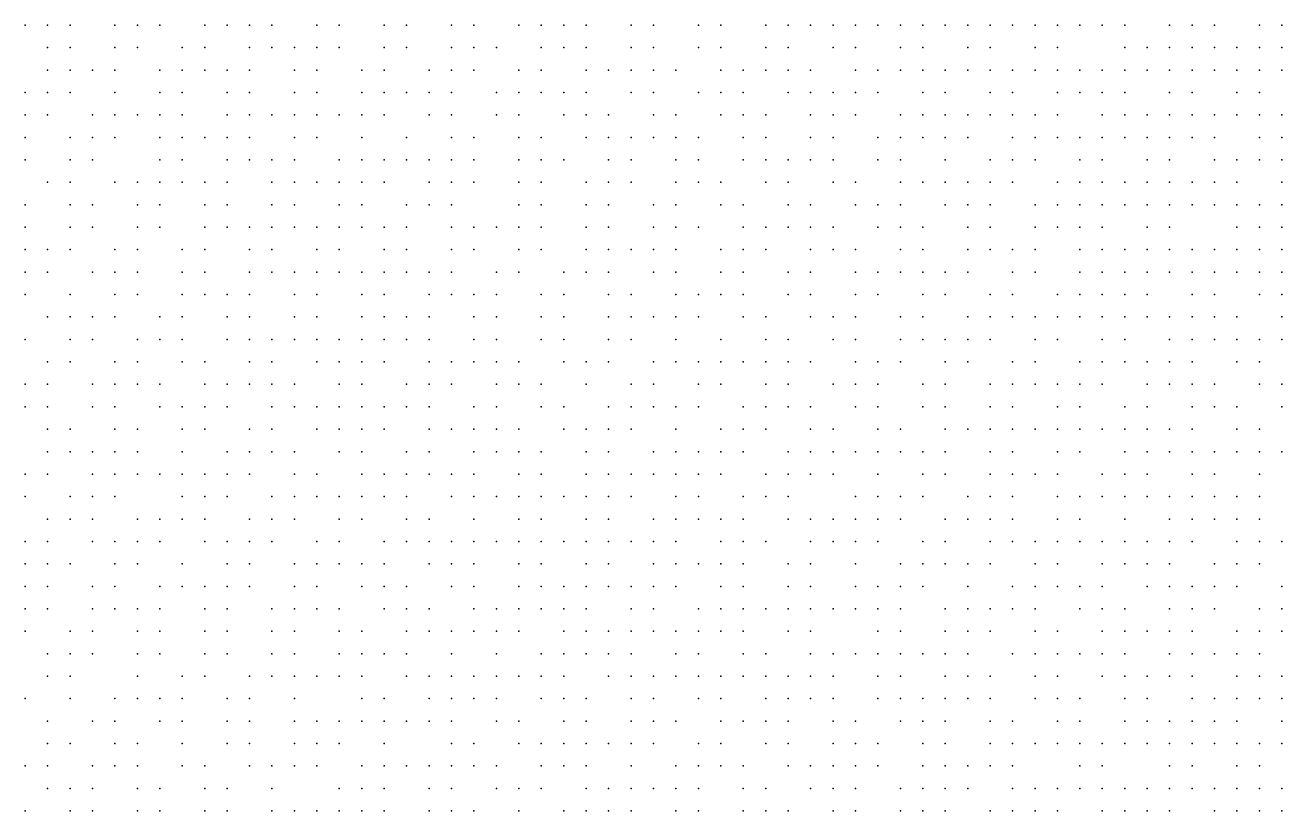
# Model space of a CAD drawing. Extents: x 429 to 793, y 817 to 1241.
# Drawn here: x 487.04 to 527.92, y 975.75 to 1001.3 of the extents above; entities that cross this region are included whole.
import ezdxf

# ---------------------------------------------------------------- set-up
doc = ezdxf.new("R2010")
doc.units = 0

msp = doc.modelspace()

# ---------------------------------------------------------------- linework, layer by layer
for p in [(487.04, 1001.3, 175.795), (487.77, 1001.3, 176.793), (488.5, 1001.3, 177.54), (489.96, 1001.3, 179.449), (490.69, 1001.3, 180.579), (491.42, 1001.3, 181.577), (492.88, 1001.3, 183.303), (493.61, 1001.3, 184.146), (494.34, 1001.3, 184.75), (495.07, 1001.3, 185.467), (496.53, 1001.3, 187.133), (497.26, 1001.3, 188.295), (498.72, 1001.3, 189.46), (499.45, 1001.3, 190.37), (500.91, 1001.3, 192.178), (501.64, 1001.3, 192.74), (503.1, 1001.3, 194.242), (503.83, 1001.3, 194.735), (504.56, 1001.3, 195.228), (505.29, 1001.3, 195.923), (506.75, 1001.3, 197.32), (507.48, 1001.3, 197.84), (508.94, 1001.3, 199.425), (509.67, 1001.3, 199.89), (511.13, 1001.3, 200.878), (511.86, 1001.3, 201.364), (512.59, 1001.3, 201.677), (513.32, 1001.3, 202.715), (514.05, 1001.3, 203.147), (514.78, 1001.3, 203.58), (515.51, 1001.3, 203.995), (516.24, 1001.3, 204.41), (516.97, 1001.3, 204.825), (517.7, 1001.3, 205.377), (518.43, 1001.3, 205.779), (519.16, 1001.3, 206.55), (519.89, 1001.3, 206.973), (520.62, 1001.3, 207.32), (521.35, 1001.3, 207.79), (522.08, 1001.3, 208.118), (522.81, 1001.3, 208.617), (524.27, 1001.3, 209.29), (525, 1001.3, 209.677), (525.73, 1001.3, 210.063), (527.19, 1001.3, 210.812), (527.92, 1001.3, 211.133), (487.77, 1000.57, 176.533), (488.5, 1000.57, 177.28), (489.96, 1000.57, 179.193), (490.69, 1000.57, 180.323), (492.15, 1000.57, 182.06), (492.88, 1000.57, 182.872), (494.34, 1000.57, 184.503), (495.07, 1000.57, 185.702), (495.8, 1000.57, 186.183), (496.53, 1000.57, 186.9), (497.26, 1000.57, 187.6), (498.72, 1000.57, 189.23), (499.45, 1000.57, 189.913), (500.91, 1000.57, 191.952), (501.64, 1000.57, 192.4), (502.37, 1000.57, 193.021), (503.83, 1000.57, 194.632), (504.56, 1000.57, 195.176), (505.29, 1000.57, 195.72), (506.75, 1000.57, 197.167), (507.48, 1000.57, 197.65), (508.94, 1000.57, 199.235), (509.67, 1000.57, 199.7), (511.13, 1000.57, 200.705), (511.86, 1000.57, 201.191), (513.32, 1000.57, 202.455), (514.05, 1000.57, 203.018), (515.51, 1000.57, 203.88), (516.24, 1000.57, 204.333), (517.7, 1000.57, 205.24), (518.43, 1000.57, 206.045), (519.89, 1000.57, 206.85), (520.62, 1000.57, 207.235), (522.81, 1000.57, 208.503), (523.54, 1000.57, 208.868), (524.27, 1000.57, 209.233), (525, 1000.57, 209.57), (525.73, 1000.57, 209.957), (526.46, 1000.57, 210.384), (527.19, 1000.57, 210.705), (527.92, 1000.57, 211.11), (487.77, 999.84, 176.013), (488.5, 999.84, 177.02), (489.23, 999.84, 178.295), (489.96, 999.84, 178.803), (491.42, 999.84, 180.56), (492.15, 999.84, 181.8), (492.88, 999.84, 182.613), (493.61, 999.84, 183.652), (494.34, 999.84, 184.257), (495.8, 999.84, 186.117), (496.53, 999.84, 186.657), (497.99, 999.84, 188.416), (498.72, 999.84, 189.453), (500.18, 999.84, 190.367), (500.91, 999.84, 191.725), (501.64, 999.84, 192.292), (503.1, 999.84, 193.817), (503.83, 999.84, 194.425), (505.29, 999.84, 195.513), (506.02, 999.84, 196.375), (506.75, 999.84, 197.012), (507.48, 999.84, 197.45), (508.21, 999.84, 197.972), (509.67, 999.84, 199.51), (510.4, 999.84, 199.965), (511.13, 999.84, 200.42), (511.86, 999.84, 201.018), (512.59, 999.84, 201.893), (514.05, 999.84, 202.809), (514.78, 999.84, 203.247), (515.51, 999.84, 203.672), (516.24, 999.84, 204.18), (516.97, 999.84, 204.633), (517.7, 999.84, 205.087), (518.43, 999.84, 205.815), (519.16, 999.84, 206.333), (519.89, 999.84, 206.707), (520.62, 999.84, 207.138), (521.35, 999.84, 207.555), (522.08, 999.84, 208.005), (522.81, 999.84, 208.39), (523.54, 999.84, 208.755), (524.27, 999.84, 209.12), (525, 999.84, 209.485), (525.73, 999.84, 209.85), (526.46, 999.84, 210.278), (527.19, 999.84, 210.57), (527.92, 999.84, 211.02), (487.04, 999.11, 174.749), (487.77, 999.11, 175.75), (488.5, 999.11, 176.76), (489.96, 999.11, 178.482), (491.42, 999.11, 180.31), (492.15, 999.11, 181.55), (493.61, 999.11, 183.457), (494.34, 999.11, 184.01), (495.8, 999.11, 185.873), (496.53, 999.11, 186.413), (497.99, 999.11, 188.179), (498.72, 999.11, 189.217), (499.45, 999.11, 189.67), (500.18, 999.11, 190.36), (500.91, 999.11, 191.393), (502.37, 999.11, 192.588), (503.1, 999.11, 193.6), (503.83, 999.11, 194.1), (504.56, 999.11, 194.763), (505.29, 999.11, 195.307), (506.75, 999.11, 196.762), (507.48, 999.11, 197.25), (508.94, 999.11, 198.807), (509.67, 999.11, 199.32), (510.4, 999.11, 199.727), (511.86, 999.11, 201.147), (512.59, 999.11, 201.768), (513.32, 999.11, 202.205), (514.05, 999.11, 202.643), (514.78, 999.11, 203.08), (516.24, 999.11, 203.93), (516.97, 999.11, 204.48), (518.43, 999.11, 205.743), (519.16, 999.11, 206.153), (520.62, 999.11, 206.958), (521.35, 999.11, 207.425), (522.08, 999.11, 207.842), (522.81, 999.11, 208.26), (524.27, 999.11, 208.925), (525, 999.11, 209.388), (526.46, 999.11, 210.405), (527.19, 999.11, 210.631), (487.04, 998.38, 173.997), (487.77, 998.38, 175.248), (489.23, 998.38, 177.075), (489.96, 998.38, 178.225), (490.69, 998.38, 178.8), (491.42, 998.38, 179.807), (492.15, 998.38, 181.3), (493.61, 998.38, 183.27), (494.34, 998.38, 183.757), (495.07, 998.38, 184.362), (495.8, 998.38, 185.567), (496.53, 998.38, 186.17), (497.26, 998.38, 187.105), (497.99, 998.38, 187.583), (498.72, 998.38, 188.98), (500.18, 998.38, 189.893), (500.91, 998.38, 191.097), (502.37, 998.38, 192.304), (503.1, 998.38, 193.317), (504.56, 998.38, 194.43), (505.29, 998.38, 195.43), (506.02, 998.38, 196.075), (507.48, 998.38, 197.05), (508.21, 998.38, 198.195), (509.67, 998.38, 199.13), (510.4, 998.38, 199.538), (511.13, 998.38, 200.135), (512.59, 998.38, 201.597), (513.32, 998.38, 201.955), (514.05, 998.38, 202.434), (515.51, 998.38, 203.297), (516.24, 998.38, 203.847), (516.97, 998.38, 204.23), (517.7, 998.38, 205.19), (518.43, 998.38, 205.6), (519.16, 998.38, 206.01), (519.89, 998.38, 206.42), (520.62, 998.38, 206.815), (522.08, 998.38, 207.712), (522.81, 998.38, 208.13), (523.54, 998.38, 208.462), (524.27, 998.38, 208.87), (525, 998.38, 209.25), (525.73, 998.38, 209.63), (526.46, 998.38, 210.302), (527.19, 998.38, 210.528), (527.92, 998.38, 210.857), (487.04, 997.65, 173.743), (488.5, 997.65, 176.25), (489.23, 997.65, 177.01), (489.96, 997.65, 177.904), (491.42, 997.65, 179.797), (492.15, 997.65, 181.05), (492.88, 997.65, 181.79), (493.61, 997.65, 182.953), (494.34, 997.65, 183.503), (495.8, 997.65, 185.318), (496.53, 997.65, 185.92), (497.99, 997.65, 187.572), (499.45, 997.65, 189.197), (500.91, 997.65, 190.86), (501.64, 997.65, 191.38), (503.1, 997.65, 193.09), (503.83, 997.65, 193.76), (505.29, 997.65, 195.376), (506.02, 997.65, 195.76), (506.75, 997.65, 196.3), (507.48, 997.65, 196.84), (508.21, 997.65, 197.995), (508.94, 997.65, 198.467), (510.4, 997.65, 199.4), (511.13, 997.65, 199.86), (512.59, 997.65, 201.413), (513.32, 997.65, 201.863), (514.78, 997.65, 202.747), (515.51, 997.65, 203.13), (516.24, 997.65, 203.68), (516.97, 997.65, 204.62), (517.7, 997.65, 205.077), (519.16, 997.65, 205.823), (519.89, 997.65, 206.27), (520.62, 997.65, 206.778), (521.35, 997.65, 207.21), (522.08, 997.65, 207.605), (522.81, 997.65, 208), (523.54, 997.65, 208.38), (524.27, 997.65, 208.76), (525, 997.65, 209.14), (525.73, 997.65, 209.52), (527.19, 997.65, 210.36), (527.92, 997.65, 210.754), (487.04, 996.92, 173.49), (488.5, 996.92, 175.75), (489.23, 996.92, 176.76), (491.42, 996.92, 179.54), (492.15, 996.92, 180.295), (493.61, 996.92, 182.017), (494.34, 996.92, 183.25), (495.07, 996.92, 183.792), (495.8, 996.92, 185.068), (497.26, 996.92, 186.377), (497.99, 996.92, 187.087), (498.72, 996.92, 187.797), (499.45, 996.92, 188.96), (500.18, 996.92, 189.532), (500.91, 996.92, 190.564), (501.64, 996.92, 191.262), (503.1, 996.92, 192.928), (503.83, 996.92, 193.435), (504.56, 996.92, 193.942), (506.02, 996.92, 195.652), (506.75, 996.92, 196.09), (508.21, 996.92, 197.68), (508.94, 996.92, 198.258), (510.4, 996.92, 199.253), (511.13, 996.92, 199.762), (511.86, 996.92, 200.583), (512.59, 996.92, 201.23), (513.32, 996.92, 201.68), (514.78, 996.92, 202.58), (515.51, 996.92, 203.01), (516.97, 996.92, 204.46), (518.43, 996.92, 205.295), (519.16, 996.92, 205.673), (519.89, 996.92, 206.12), (521.35, 996.92, 206.985), (522.08, 996.92, 207.458), (523.54, 996.92, 208.285), (524.27, 996.92, 208.697), (525.73, 996.92, 209.393), (526.46, 996.92, 209.885), (527.19, 996.92, 210.25), (527.92, 996.92, 210.615), (487.77, 996.19, 174.245), (488.5, 996.19, 174.872), (489.96, 996.19, 177.27), (490.69, 996.19, 178.03), (491.42, 996.19, 178.785), (492.15, 996.19, 179.773), (492.88, 996.19, 181.247), (493.61, 996.19, 181.983), (495.07, 996.19, 183.459), (495.8, 996.19, 184.678), (496.53, 996.19, 185.153), (497.26, 996.19, 186.357), (497.99, 996.19, 186.953), (498.72, 996.19, 187.55), (500.18, 996.19, 189.295), (500.91, 996.19, 190.327), (501.64, 996.19, 191.025), (503.1, 996.19, 192.76), (503.83, 996.19, 193.323), (505.29, 996.19, 194.942), (506.02, 996.19, 195.435), (506.75, 996.19, 195.928), (508.21, 996.19, 197.37), (508.94, 996.19, 198.052), (509.67, 996.19, 198.527), (511.13, 996.19, 199.565), (511.86, 996.19, 200.387), (513.32, 996.19, 201.385), (514.05, 996.19, 201.982), (515.51, 996.19, 202.878), (516.24, 996.19, 203.352), (516.97, 996.19, 204.3), (517.7, 996.19, 204.717), (518.43, 996.19, 205.135), (519.16, 996.19, 205.553), (520.62, 996.19, 206.478), (521.35, 996.19, 206.915), (522.08, 996.19, 207.318), (522.81, 996.19, 207.72), (523.54, 996.19, 208.11), (524.27, 996.19, 208.57), (525, 996.19, 208.982), (525.73, 996.19, 209.267), (526.46, 996.19, 209.727), (527.92, 996.19, 210.52), (487.04, 995.46, 172.71), (488.5, 995.46, 174.622), (489.23, 995.46, 176.01), (490.69, 995.46, 177.77), (491.42, 995.46, 179.003), (492.88, 995.46, 180.977), (493.61, 995.46, 181.713), (495.07, 995.46, 183.192), (495.8, 995.46, 184.344), (497.26, 995.46, 186.1), (497.99, 995.46, 186.697), (499.45, 995.46, 188.462), (500.18, 995.46, 188.937), (500.91, 995.46, 190.15), (503.1, 995.46, 192.464), (503.83, 995.46, 193.1), (505.29, 995.46, 194.663), (506.02, 995.46, 195.1), (507.48, 995.46, 196.2), (508.21, 995.46, 197.267), (509.67, 995.46, 198.32), (510.4, 995.46, 198.788), (511.86, 995.46, 200.19), (512.59, 995.46, 200.788), (514.05, 995.46, 201.741), (514.78, 995.46, 202.193), (515.51, 995.46, 202.636), (516.97, 995.46, 204.123), (517.7, 995.46, 204.497), (518.43, 995.46, 204.87), (519.89, 995.46, 205.8), (520.62, 995.46, 206.253), (521.35, 995.46, 206.775), (522.08, 995.46, 207.177), (522.81, 995.46, 207.58), (523.54, 995.46, 207.97), (524.27, 995.46, 208.36), (525, 995.46, 208.855), (525.73, 995.46, 209.14), (526.46, 995.46, 209.6), (527.19, 995.46, 210.002), (527.92, 995.46, 210.747), (487.04, 994.73, 172.463), (488.5, 994.73, 174.237), (489.23, 994.73, 175.758), (490.69, 994.73, 177.51), (491.42, 994.73, 178.74), (492.88, 994.73, 180.463), (493.61, 994.73, 181.213), (494.34, 994.73, 182.45), (495.07, 994.73, 182.992), (495.8, 994.73, 184.077), (496.53, 994.73, 184.62), (497.26, 994.73, 185.967), (497.99, 994.73, 186.44), (498.72, 994.73, 187.749), (499.45, 994.73, 188.205), (500.91, 994.73, 189.97), (501.64, 994.73, 190.55), (502.37, 994.73, 191.13), (503.1, 994.73, 192.228), (503.83, 994.73, 192.745), (505.29, 994.73, 194.44), (506.02, 994.73, 194.99), (507.48, 994.73, 195.98), (508.21, 994.73, 197.06), (508.94, 994.73, 197.587), (510.4, 994.73, 198.529), (511.13, 994.73, 199.568), (511.86, 994.73, 199.983), (512.59, 994.73, 200.643), (513.32, 994.73, 201.095), (514.78, 994.73, 202), (515.51, 994.73, 202.443), (516.24, 994.73, 203.473), (517.7, 994.73, 204.32), (518.43, 994.73, 204.785), (519.89, 994.73, 205.63), (520.62, 994.73, 206.04), (521.35, 994.73, 206.535), (522.08, 994.73, 206.978), (523.54, 994.73, 207.77), (524.27, 994.73, 208.28), (526.46, 994.73, 209.813), (527.19, 994.73, 210.258), (527.92, 994.73, 210.63), (487.04, 994, 172.217), (487.77, 994, 172.98), (488.5, 994, 174.242), (489.96, 994, 176.5), (490.69, 994, 177.25), (492.15, 994, 179.095), (492.88, 994, 180.2), (494.34, 994, 182.187), (495.07, 994, 182.91), (496.53, 994, 184.357), (497.26, 994, 185.7), (498.72, 994, 186.78), (499.45, 994, 187.492), (500.91, 994, 189.649), (501.64, 994, 190.31), (503.1, 994, 191.928), (503.83, 994, 192.385), (505.29, 994, 194.275), (506.02, 994, 194.77), (506.75, 994, 195.265), (507.48, 994, 195.76), (508.21, 994, 196.73), (509.67, 994, 197.907), (510.4, 994, 198.322), (511.13, 994, 199.309), (512.59, 994, 200.441), (513.32, 994, 200.795), (514.05, 994, 201.298), (515.51, 994, 202.785), (516.24, 994, 203.327), (517.7, 994, 204.193), (518.43, 994, 204.615), (519.16, 994, 205.038), (519.89, 994, 205.46), (521.35, 994, 206.45), (522.08, 994, 206.818), (522.81, 994, 207.26), (523.54, 994, 207.61), (524.27, 994, 208.12), (525, 994, 208.443), (525.73, 994, 209.368), (526.46, 994, 209.67), (527.19, 994, 210.078), (527.92, 994, 210.487), (487.04, 993.27, 171.97), (487.77, 993.27, 172.728), (489.23, 993.27, 174.493), (489.96, 993.27, 175.993), (490.69, 993.27, 176.997), (492.15, 993.27, 178.71), (492.88, 993.27, 180.003), (494.34, 993.27, 181.66), (495.07, 993.27, 182.647), (495.8, 993.27, 183.485), (496.53, 993.27, 184.093), (497.26, 993.27, 185.305), (497.99, 993.27, 186.042), (498.72, 993.27, 186.517), (499.45, 993.27, 187.692), (500.18, 993.27, 188.276), (500.91, 993.27, 189.393), (502.37, 993.27, 190.65), (503.1, 993.27, 191.688), (504.56, 993.27, 192.791), (505.29, 993.27, 193.313), (506.02, 993.27, 194.425), (507.48, 993.27, 195.53), (508.21, 993.27, 196.615), (509.67, 993.27, 197.7), (510.4, 993.27, 198.167), (511.86, 993.27, 199.57), (512.59, 993.27, 200.234), (514.05, 993.27, 201.097), (514.78, 993.27, 201.6), (515.51, 993.27, 202.585), (516.24, 993.27, 203.13), (516.97, 993.27, 203.58), (517.7, 993.27, 204.057), (519.16, 993.27, 204.812), (519.89, 993.27, 205.28), (521.35, 993.27, 206.28), (522.08, 993.27, 206.69), (522.81, 993.27, 207.1), (523.54, 993.27, 207.498), (524.27, 993.27, 208.293), (525, 993.27, 208.84), (525.73, 993.27, 209.217), (526.46, 993.27, 209.595), (527.19, 993.27, 209.935), (527.92, 993.27, 210.343), (487.04, 992.54, 171.727), (488.5, 992.54, 173.61), (489.96, 992.54, 175.74), (490.69, 992.54, 176.743), (492.15, 992.54, 178.21), (492.88, 992.54, 179.197), (493.61, 992.54, 180.175), (494.34, 992.54, 181.407), (495.8, 992.54, 183.107), (496.53, 992.54, 183.83), (497.99, 992.54, 185.713), (498.72, 992.54, 186.253), (500.18, 992.54, 188.019), (500.91, 992.54, 189.072), (501.64, 992.54, 189.797), (502.37, 992.54, 190.265), (503.83, 992.54, 192.035), (504.56, 992.54, 192.557), (506.02, 992.54, 194.308), (506.75, 992.54, 194.747), (508.21, 992.54, 196.385), (508.94, 992.54, 196.986), (509.67, 992.54, 197.473), (510.4, 992.54, 198.005), (511.86, 992.54, 199.353), (512.59, 992.54, 200.027), (514.05, 992.54, 200.942), (514.78, 992.54, 201.4), (516.24, 992.54, 202.94), (516.97, 992.54, 203.39), (518.43, 992.54, 204.345), (519.16, 992.54, 204.633), (520.62, 992.54, 205.645), (521.35, 992.54, 206.01), (522.08, 992.54, 206.555), (522.81, 992.54, 206.933), (523.54, 992.54, 207.815), (525, 992.54, 208.69), (525.73, 992.54, 209.068), (527.19, 992.54, 209.822), (527.92, 992.54, 210.2), (487.77, 991.81, 172.233), (488.5, 991.81, 173.36), (489.23, 991.81, 173.99), (489.96, 991.81, 175.24), (491.42, 991.81, 177.223), (492.15, 991.81, 178.078), (493.61, 991.81, 179.68), (494.34, 991.81, 181.153), (495.8, 991.81, 183.098), (496.53, 991.81, 183.577), (497.99, 991.81, 185.45), (498.72, 991.81, 185.99), (499.45, 991.81, 187.04), (500.18, 991.81, 187.763), (501.64, 991.81, 189.54), (502.37, 991.81, 189.953), (503.83, 991.81, 191.68), (504.56, 991.81, 192.262), (506.02, 991.81, 194.075), (506.75, 991.81, 194.573), (507.48, 991.81, 195.07), (508.21, 991.81, 196.045), (508.94, 991.81, 196.759), (510.4, 991.81, 197.722), (511.13, 991.81, 198.832), (512.59, 991.81, 199.757), (513.32, 991.81, 200.16), (514.05, 991.81, 200.78), (515.51, 991.81, 202.198), (516.24, 991.81, 202.75), (517.7, 991.81, 203.63), (518.43, 991.81, 204.06), (519.16, 991.81, 204.49), (519.89, 991.81, 204.92), (520.62, 991.81, 205.465), (521.35, 991.81, 205.927), (522.08, 991.81, 206.347), (522.81, 991.81, 207.169), (523.54, 991.81, 207.655), (524.27, 991.81, 208.092), (525, 991.81, 208.53), (525.73, 991.81, 208.868), (526.46, 991.81, 209.205), (527.92, 991.81, 210.047), (487.04, 991.08, 170.606), (488.5, 991.08, 173.11), (489.23, 991.08, 173.74), (490.69, 991.08, 176.24), (491.42, 991.08, 176.973), (492.15, 991.08, 177.827), (493.61, 991.08, 179.67), (494.34, 991.08, 180.163), (495.07, 991.08, 181.632), (495.8, 991.08, 182.6), (496.53, 991.08, 183.323), (497.26, 991.08, 183.863), (497.99, 991.08, 185.133), (498.72, 991.08, 185.737), (499.45, 991.08, 186.913), (500.18, 991.08, 187.375), (501.64, 991.08, 189.165), (502.37, 991.08, 189.703), (503.83, 991.08, 191.555), (504.56, 991.08, 192.025), (506.02, 991.08, 193.72), (506.75, 991.08, 194.395), (508.21, 991.08, 195.933), (509.67, 991.08, 197.02), (511.13, 991.08, 198.445), (511.86, 991.08, 198.92), (513.32, 991.08, 200.055), (514.05, 991.08, 200.517), (515.51, 991.08, 201.995), (516.24, 991.08, 202.496), (516.97, 991.08, 202.997), (517.7, 991.08, 203.376), (518.43, 991.08, 203.958), (519.89, 991.08, 204.73), (520.62, 991.08, 205.34), (522.08, 991.08, 206.18), (522.81, 991.08, 207.003), (524.27, 991.08, 207.932), (525, 991.08, 208.37), (525.73, 991.08, 208.708), (526.46, 991.08, 209.128), (527.19, 991.08, 209.511), (527.92, 991.08, 209.893), (487.77, 990.35, 171.494), (488.5, 990.35, 172.743), (489.96, 990.35, 174.487), (490.69, 990.35, 175.113), (492.15, 990.35, 177.577), (492.88, 990.35, 178.19), (494.34, 990.35, 180.16), (495.07, 990.35, 181.367), (496.53, 990.35, 183.07), (497.26, 990.35, 183.61), (497.99, 990.35, 184.88), (498.72, 990.35, 185.483), (500.18, 990.35, 187.067), (500.91, 990.35, 188.443), (501.64, 990.35, 188.795), (502.37, 990.35, 189.394), (503.1, 990.35, 189.993), (504.56, 990.35, 191.837), (505.29, 990.35, 192.37), (506.02, 990.35, 193.603), (507.48, 990.35, 194.603), (508.21, 990.35, 195.71), (508.94, 990.35, 196.253), (509.67, 990.35, 196.797), (510.4, 990.35, 197.216), (511.13, 990.35, 198.277), (511.86, 990.35, 198.7), (512.59, 990.35, 199.383), (514.05, 990.35, 200.307), (514.78, 990.35, 201.225), (515.51, 990.35, 201.68), (516.97, 990.35, 202.793), (517.7, 990.35, 203.173), (519.16, 990.35, 204.1), (519.89, 990.35, 204.54), (521.35, 990.35, 205.485), (522.08, 990.35, 206.417), (522.81, 990.35, 206.773), (523.54, 990.35, 207.313), (524.27, 990.35, 207.807), (525, 990.35, 208.21), (526.46, 990.35, 208.975), (527.19, 990.35, 209.358), (487.04, 989.62, 169.733), (487.77, 989.62, 171.247), (489.23, 989.62, 172.983), (489.96, 989.62, 174.23), (490.69, 989.62, 174.857), (491.42, 989.62, 176.473), (492.88, 989.62, 177.94), (493.61, 989.62, 178.68), (494.34, 989.62, 179.657), (495.07, 989.62, 180.387), (495.8, 989.62, 181.833), (497.26, 989.62, 183.289), (497.99, 989.62, 184.497), (499.45, 989.62, 186.29), (500.18, 989.62, 186.82), (500.91, 989.62, 187.597), (502.37, 989.62, 189.147), (503.1, 989.62, 189.747), (503.83, 989.62, 190.935), (505.29, 989.62, 192.113), (506.75, 989.62, 193.87), (507.48, 989.62, 194.37), (508.94, 989.62, 196.03), (509.67, 989.62, 196.573), (511.13, 989.62, 198.003), (511.86, 989.62, 198.48), (513.32, 989.62, 199.535), (514.05, 989.62, 200.049), (514.78, 989.62, 201.173), (516.24, 989.62, 202.135), (516.97, 989.62, 202.59), (518.43, 989.62, 203.47), (519.16, 989.62, 203.91), (519.89, 989.62, 204.35), (520.62, 989.62, 204.965), (521.35, 989.62, 205.768), (522.08, 989.62, 206.233), (523.54, 989.62, 207.13), (524.27, 989.62, 207.626), (525, 989.62, 208.033), (525.73, 989.62, 208.465), (527.19, 989.62, 209.145), (527.92, 989.62, 209.57), (487.04, 988.89, 169.74), (487.77, 988.89, 170.867), (489.23, 988.89, 172.73), (489.96, 988.89, 173.73), (491.42, 988.89, 175.969), (492.15, 988.89, 177.198), (492.88, 988.89, 177.68), (493.61, 988.89, 178.905), (495.07, 988.89, 180.607), (495.8, 988.89, 181.577), (496.53, 988.89, 182.557), (497.26, 988.89, 183.033), (497.99, 988.89, 184.181), (498.72, 988.89, 184.977), (499.45, 988.89, 186.167), (500.18, 988.89, 186.512), (501.64, 988.89, 188.425), (502.37, 988.89, 188.962), (503.83, 988.89, 190.807), (504.56, 988.89, 191.332), (506.02, 988.89, 193.01), (506.75, 988.89, 193.57), (507.48, 988.89, 194.13), (508.21, 988.89, 195.24), (508.94, 988.89, 195.675), (510.4, 988.89, 196.828), (511.13, 988.89, 197.783), (511.86, 988.89, 198.26), (512.59, 988.89, 198.952), (514.05, 988.89, 199.842), (514.78, 988.89, 200.967), (516.24, 988.89, 201.928), (516.97, 988.89, 202.38), (518.43, 988.89, 203.367), (519.16, 988.89, 203.858), (520.62, 988.89, 205.2), (521.35, 988.89, 205.625), (522.81, 988.89, 206.59), (523.54, 988.89, 206.865), (525, 988.89, 207.857), (525.73, 988.89, 208.244), (526.46, 988.89, 208.72), (527.92, 988.89, 209.4), (487.77, 988.16, 169.993), (488.5, 988.16, 171.235), (489.96, 988.16, 173.723), (490.69, 988.16, 174.223), (492.15, 988.16, 176.69), (492.88, 988.16, 177.42), (494.34, 988.16, 179.258), (495.07, 988.16, 180.348), (496.53, 988.16, 182.3), (497.26, 988.16, 182.842), (497.99, 988.16, 183.928), (498.72, 988.16, 184.723), (500.18, 988.16, 186.265), (500.91, 988.16, 186.857), (501.64, 988.16, 188.055), (502.37, 988.16, 188.777), (503.1, 988.16, 189.247), (504.56, 988.16, 191.075), (505.29, 988.16, 191.6), (506.02, 988.16, 192.625), (506.75, 988.16, 193.33), (508.21, 988.16, 195), (509.67, 988.16, 196.107), (510.4, 988.16, 196.655), (511.13, 988.16, 197.495), (512.59, 988.16, 198.732), (513.32, 988.16, 199.205), (514.78, 988.16, 200.602), (515.51, 988.16, 201.055), (516.97, 988.16, 202.17), (517.7, 988.16, 202.612), (518.43, 988.16, 203.16), (519.16, 988.16, 203.652), (519.89, 988.16, 204.401), (520.62, 988.16, 204.865), (521.35, 988.16, 205.422), (522.08, 988.16, 205.857), (522.81, 988.16, 206.32), (523.54, 988.16, 206.773), (524.27, 988.16, 207.272), (525, 988.16, 207.68), (526.46, 988.16, 208.455), (527.19, 988.16, 208.842), (487.77, 987.43, 169.74), (488.5, 987.43, 170.483), (489.23, 987.43, 172.223), (489.96, 987.43, 172.97), (490.69, 987.43, 173.97), (492.15, 987.43, 176.43), (493.61, 987.43, 177.89), (494.34, 987.43, 178.998), (495.07, 987.43, 180.088), (495.8, 987.43, 180.825), (497.26, 987.43, 182.648), (497.99, 987.43, 183.603), (499.45, 987.43, 185.005), (500.18, 987.43, 186.075), (501.64, 987.43, 187.928), (502.37, 987.43, 188.461), (503.1, 987.43, 188.993), (503.83, 987.43, 190.17), (505.29, 987.43, 191.347), (506.02, 987.43, 192.498), (507.48, 987.43, 193.65), (508.21, 987.43, 194.635), (508.94, 987.43, 195.128), (509.67, 987.43, 195.863), (510.4, 987.43, 196.351), (511.86, 987.43, 197.8), (512.59, 987.43, 198.445), (513.32, 987.43, 198.86), (514.05, 987.43, 199.505), (514.78, 987.43, 200.44), (515.51, 987.43, 200.947), (516.24, 987.43, 201.508), (516.97, 987.43, 201.96), (518.43, 987.43, 202.845), (519.16, 987.43, 203.445), (520.62, 987.43, 204.793), (521.35, 987.43, 205.228), (522.81, 987.43, 206.078), (523.54, 987.43, 206.59), (524.27, 987.43, 207.043), (525, 987.43, 207.497), (525.73, 987.43, 207.838), (526.46, 987.43, 208.363), (527.19, 987.43, 208.705), (527.92, 987.43, 209.043), (487.04, 986.7, 168.849), (487.77, 986.7, 169.483), (489.23, 986.7, 171.97), (489.96, 986.7, 172.707), (490.69, 986.7, 173.443), (491.42, 986.7, 174.443), (492.15, 986.7, 175.903), (492.88, 986.7, 176.897), (493.61, 986.7, 177.378), (494.34, 986.7, 178.605), (495.8, 986.7, 180.3), (496.53, 986.7, 181.51), (497.99, 986.7, 182.863), (498.72, 986.7, 183.95), (499.45, 986.7, 184.68), (500.18, 986.7, 185.88), (500.91, 986.7, 186.347), (501.64, 986.7, 187.675), (503.1, 986.7, 188.74), (503.83, 986.7, 190.043), (505.29, 986.7, 191.093), (506.02, 986.7, 192.245), (506.75, 986.7, 192.885), (507.48, 986.7, 193.4), (508.21, 986.7, 194.518), (508.94, 986.7, 195.069), (509.67, 986.7, 195.62), (511.13, 986.7, 197.083), (511.86, 986.7, 197.57), (512.59, 986.7, 198.215), (513.32, 986.7, 198.743), (514.78, 986.7, 200.148), (516.24, 986.7, 201.237), (516.97, 986.7, 201.743), (518.43, 986.7, 202.737), (519.16, 986.7, 203.125), (519.89, 986.7, 204.165), (520.62, 986.7, 204.6), (522.08, 986.7, 205.47), (522.81, 986.7, 205.885), (523.54, 986.7, 206.493), (525, 986.7, 207.313), (525.73, 986.7, 207.655), (527.19, 986.7, 208.472), (487.04, 985.97, 168.213), (488.5, 985.97, 170.47), (489.23, 985.97, 171.713), (489.96, 985.97, 172.447), (492.15, 985.97, 175.145), (492.88, 985.97, 176.633), (493.61, 985.97, 177.363), (495.07, 985.97, 178.823), (495.8, 985.97, 180.04), (496.53, 985.97, 180.645), (497.26, 985.97, 182.055), (497.99, 985.97, 182.6), (498.72, 985.97, 183.69), (499.45, 985.97, 184.42), (500.91, 985.97, 186.083), (501.64, 985.97, 187.29), (502.37, 985.97, 187.887), (503.1, 985.97, 188.483), (503.83, 985.97, 189.662), (504.56, 985.97, 190.315), (505.29, 985.97, 190.84), (506.02, 985.97, 191.87), (506.75, 985.97, 192.635), (508.21, 985.97, 194.285), (508.94, 985.97, 194.836), (510.4, 985.97, 195.816), (511.13, 985.97, 196.908), (511.86, 985.97, 197.33), (514.05, 985.97, 198.98), (514.78, 985.97, 199.915), (515.51, 985.97, 200.38), (516.24, 985.97, 201.02), (517.7, 985.97, 201.915), (518.43, 985.97, 202.52), (519.16, 985.97, 203.317), (520.62, 985.97, 204.29), (521.35, 985.97, 204.777), (522.08, 985.97, 205.263), (522.81, 985.97, 205.833), (523.54, 985.97, 206.3), (524.27, 985.97, 206.715), (525, 985.97, 207.13), (525.73, 985.97, 207.515), (526.46, 985.97, 207.9), (527.19, 985.97, 208.285), (487.77, 985.24, 168.97), (488.5, 985.24, 169.96), (489.23, 985.24, 170.58), (490.69, 985.24, 173.042), (491.42, 985.24, 173.66), (492.15, 985.24, 174.885), (492.88, 985.24, 176.103), (494.34, 985.24, 177.947), (495.07, 985.24, 178.56), (495.8, 985.24, 179.547), (497.26, 985.24, 181.73), (497.99, 985.24, 182.21), (499.45, 985.24, 184.03), (500.18, 985.24, 185.288), (501.64, 985.24, 187.158), (503.1, 985.24, 188.227), (503.83, 985.24, 189.405), (505.29, 985.24, 190.583), (506.02, 985.24, 191.745), (507.48, 985.24, 192.9), (508.21, 985.24, 193.91), (508.94, 985.24, 194.603), (509.67, 985.24, 194.92), (510.4, 985.24, 195.583), (511.86, 985.24, 197.09), (512.59, 985.24, 197.565), (513.32, 985.24, 198.16), (514.05, 985.24, 199.217), (514.78, 985.24, 199.623), (515.51, 985.24, 200.263), (516.97, 985.24, 201.31), (517.7, 985.24, 201.76), (518.43, 985.24, 202.21), (519.16, 985.24, 203.11), (520.62, 985.24, 204.187), (521.35, 985.24, 204.57), (522.81, 985.24, 205.627), (524.27, 985.24, 206.509), (525, 985.24, 206.927), (525.73, 985.24, 207.37), (526.46, 985.24, 207.803), (527.19, 985.24, 208.237), (487.04, 984.51, 166.95), (487.77, 984.51, 168.47), (489.23, 984.51, 170.33), (489.96, 984.51, 171.933), (490.69, 984.51, 172.667), (491.42, 984.51, 173.4), (492.88, 984.51, 175.837), (493.61, 984.51, 176.837), (494.34, 984.51, 177.683), (495.07, 984.51, 178.297), (496.53, 984.51, 180.007), (497.26, 984.51, 181.47), (498.72, 984.51, 183.163), (499.45, 984.51, 183.701), (500.18, 984.51, 184.967), (500.91, 984.51, 185.563), (501.64, 984.51, 186.767), (502.37, 984.51, 187.433), (503.1, 984.51, 187.97), (503.83, 984.51, 189.02), (504.56, 984.51, 189.802), (505.29, 984.51, 190.327), (506.02, 984.51, 191.495), (506.75, 984.51, 192.072), (507.48, 984.51, 192.65), (508.21, 984.51, 193.785), (509.67, 984.51, 194.67), (510.4, 984.51, 195.402), (511.13, 984.51, 196.368), (512.59, 984.51, 197.325), (513.32, 984.51, 198.04), (514.05, 984.51, 198.983), (514.78, 984.51, 199.39), (516.24, 984.51, 200.615), (516.97, 984.51, 201.09), (518.43, 984.51, 202.105), (519.16, 984.51, 202.9), (519.89, 984.51, 203.545), (520.62, 984.51, 203.98), (521.35, 984.51, 204.415), (522.08, 984.51, 204.85), (522.81, 984.51, 205.42), (523.54, 984.51, 205.888), (524.27, 984.51, 206.306), (525, 984.51, 206.723), (526.46, 984.51, 207.61), (527.19, 984.51, 208.043), (527.92, 984.51, 208.477), (487.04, 983.78, 167.08), (487.77, 983.78, 168.22), (488.5, 983.78, 169.213), (489.96, 983.78, 171.438), (490.69, 983.78, 172.662), (492.15, 983.78, 174.357), (493.61, 983.78, 176.303), (494.34, 983.78, 177.42), (495.8, 983.78, 179.25), (496.53, 983.78, 179.743), (497.26, 983.78, 181.073), (497.99, 983.78, 181.682), (498.72, 983.78, 182.9), (500.18, 983.78, 184.71), (500.91, 983.78, 185.307), (501.64, 983.78, 185.78), (503.1, 983.78, 187.71), (503.83, 983.78, 188.893), (505.29, 983.78, 190.07), (506.02, 983.78, 191.11), (507.48, 983.78, 192.4), (508.21, 983.78, 193.41), (508.94, 983.78, 193.915), (509.67, 983.78, 194.42), (510.4, 983.78, 195.16), (511.86, 983.78, 196.61), (512.59, 983.78, 197.265), (514.05, 983.78, 198.75), (515.51, 983.78, 199.7), (516.24, 983.78, 200.395), (516.97, 983.78, 200.87), (517.7, 983.78, 201.327), (518.43, 983.78, 201.895), (519.89, 983.78, 203.283), (520.62, 983.78, 203.665), (522.08, 983.78, 204.64), (522.81, 983.78, 205.11), (523.54, 983.78, 205.685), (524.27, 983.78, 206.103), (525.73, 983.78, 206.913), (526.46, 983.78, 207.305), (527.19, 983.78, 207.85), (487.04, 983.05, 166.71), (487.77, 983.05, 167.85), (489.23, 983.05, 169.707), (489.96, 983.05, 170.45), (491.42, 983.05, 172.887), (492.15, 983.05, 174.1), (492.88, 983.05, 174.707), (493.61, 983.05, 175.799), (494.34, 983.05, 177.037), (495.8, 983.05, 178.487), (496.53, 983.05, 179.473), (497.99, 983.05, 181.415), (498.72, 983.05, 182.633), (499.45, 983.05, 183.104), (500.91, 983.05, 185.05), (501.64, 983.05, 185.585), (503.1, 983.05, 187.45), (503.83, 983.05, 188.64), (504.56, 983.05, 189.228), (505.29, 983.05, 189.817), (506.02, 983.05, 190.983), (506.75, 983.05, 191.44), (507.48, 983.05, 191.893), (508.21, 983.05, 193.16), (509.67, 983.05, 194.17), (510.4, 983.05, 194.91), (511.86, 983.05, 196.37), (512.59, 983.05, 197.025), (514.05, 983.05, 198.52), (514.78, 983.05, 199.05), (515.51, 983.05, 199.583), (516.24, 983.05, 200.175), (517.7, 983.05, 201.107), (519.16, 983.05, 202.48), (519.89, 983.05, 203.073), (520.62, 983.05, 203.56), (521.35, 983.05, 203.995), (522.08, 983.05, 204.43), (523.54, 983.05, 205.37), (524.27, 983.05, 205.84), (525, 983.05, 206.31), (525.73, 983.05, 206.65), (526.46, 983.05, 207.2), (527.92, 983.05, 208.09), (487.04, 982.32, 165.967), (487.77, 982.32, 167.095), (489.23, 982.32, 169.333), (489.96, 982.32, 170.807), (490.69, 982.32, 171.415), (491.42, 982.32, 172.63), (492.88, 982.32, 174.45), (493.61, 982.32, 175.79), (495.07, 982.32, 177.503), (495.8, 982.32, 178.715), (496.53, 982.32, 179.318), (497.26, 982.32, 180.465), (498.72, 982.32, 182.367), (499.45, 982.32, 182.838), (500.18, 982.32, 183.575), (501.64, 982.32, 185.388), (502.37, 982.32, 186.589), (503.1, 982.32, 187.19), (503.83, 982.32, 188.25), (504.56, 982.32, 188.975), (505.29, 982.32, 189.31), (506.75, 982.32, 191.119), (507.48, 982.32, 191.637), (508.94, 982.32, 193.348), (509.67, 982.32, 193.917), (510.4, 982.32, 194.66), (511.13, 982.32, 195.64), (511.86, 982.32, 196.13), (512.59, 982.32, 196.785), (513.32, 982.32, 197.325), (514.05, 982.32, 198.29), (514.78, 982.32, 198.762), (515.51, 982.32, 199.35), (516.97, 982.32, 200.417), (517.7, 982.32, 200.816), (518.43, 982.32, 201.848), (519.16, 982.32, 202.247), (519.89, 982.32, 202.915), (521.35, 982.32, 203.785), (522.08, 982.32, 204.22), (522.81, 982.32, 204.638), (524.27, 982.32, 205.63), (525, 982.32, 206.1), (525.73, 982.32, 206.44), (527.19, 982.32, 207.29), (527.92, 982.32, 208.315), (487.04, 981.59, 165.598), (488.5, 981.59, 168.217), (489.23, 981.59, 168.953), (490.69, 981.59, 171.165), (491.42, 981.59, 172.38), (492.88, 981.59, 174.07), (493.61, 981.59, 175.15), (495.07, 981.59, 177.237), (495.8, 981.59, 178.455), (497.26, 981.59, 180.14), (497.99, 981.59, 180.88), (499.45, 981.59, 182.638), (500.18, 981.59, 183.175), (500.91, 981.59, 184.517), (501.64, 981.59, 185.054), (502.37, 981.59, 186.326), (503.1, 981.59, 186.663), (504.56, 981.59, 188.582), (505.29, 981.59, 189.05), (506.02, 981.59, 190.345), (506.75, 981.59, 190.863), (507.48, 981.59, 191.38), (508.21, 981.59, 192.652), (508.94, 981.59, 193.095), (509.67, 981.59, 193.663), (510.4, 981.59, 194.343), (511.86, 981.59, 195.89), (512.59, 981.59, 196.438), (514.78, 981.59, 198.533), (515.51, 981.59, 199.005), (516.97, 981.59, 200.183), (517.7, 981.59, 200.582), (518.43, 981.59, 201.556), (519.89, 981.59, 202.687), (520.62, 981.59, 203.01), (522.08, 981.59, 203.993), (522.81, 981.59, 204.581), (523.54, 981.59, 205.055), (524.27, 981.59, 205.473), (525, 981.59, 205.89), (526.46, 981.59, 207.09), (527.19, 981.59, 207.69), (527.92, 981.59, 208.065), (487.77, 980.86, 166.358), (488.5, 980.86, 167.842), (489.23, 980.86, 168.95), (490.69, 980.86, 170.42), (491.42, 980.86, 171.88), (492.88, 980.86, 173.57), (493.61, 980.86, 174.287), (495.07, 980.86, 176.713), (495.8, 980.86, 177.693), (497.26, 980.86, 179.14), (497.99, 980.86, 180.127), (498.72, 980.86, 180.847), (499.45, 980.86, 182.557), (500.91, 980.86, 183.99), (502.37, 980.86, 185.862), (503.83, 980.86, 187.127), (504.56, 980.86, 188.257), (505.29, 980.86, 188.79), (506.02, 980.86, 189.96), (506.75, 980.86, 190.542), (508.21, 980.86, 192.395), (508.94, 980.86, 192.902), (510.4, 980.86, 194.09), (511.13, 980.86, 195.15), (512.59, 980.86, 196.138), (513.32, 980.86, 196.745), (514.05, 980.86, 197.827), (514.78, 980.86, 198.241), (515.51, 980.86, 198.888), (516.24, 980.86, 199.302), (516.97, 980.86, 199.95), (517.7, 980.86, 200.408), (519.16, 980.86, 201.78), (519.89, 980.86, 202.453), (520.62, 980.86, 202.893), (521.35, 980.86, 203.275), (522.08, 980.86, 203.767), (522.81, 980.86, 204.354), (524.27, 980.86, 205.249), (525, 980.86, 205.677), (525.73, 980.86, 206.13), (526.46, 980.86, 207.037), (527.19, 980.86, 207.49), (487.77, 980.13, 165.99), (488.5, 980.13, 166.73), (490.69, 980.13, 170.41), (492.15, 980.13, 172.597), (492.88, 980.13, 173.43), (494.34, 980.13, 175.01), (495.07, 980.13, 176.457), (495.8, 980.13, 177.192), (496.53, 980.13, 178.405), (497.26, 980.13, 178.883), (497.99, 980.13, 180.09), (499.45, 980.13, 182.29), (500.18, 980.13, 183.013), (500.91, 980.13, 183.73), (501.64, 980.13, 184.462), (502.37, 980.13, 185.667), (503.1, 980.13, 186.137), (503.83, 980.13, 186.74), (504.56, 980.13, 187.997), (506.02, 980.13, 189.83), (506.75, 980.13, 190.285), (507.48, 980.13, 190.867), (508.21, 980.13, 192.01), (508.94, 980.13, 192.71), (509.67, 980.13, 193.153), (510.4, 980.13, 193.72), (511.13, 980.13, 194.91), (511.86, 980.13, 195.41), (512.59, 980.13, 195.897), (513.32, 980.13, 196.385), (514.78, 980.13, 198.008), (515.51, 980.13, 198.655), (516.97, 980.13, 199.717), (517.7, 980.13, 200.232), (518.43, 980.13, 201.031), (519.89, 980.13, 202.22), (520.62, 980.13, 202.66), (522.08, 980.13, 203.54), (522.81, 980.13, 204.128), (523.54, 980.13, 204.608), (524.27, 980.13, 205.036), (525, 980.13, 205.463), (526.46, 980.13, 206.823), (527.19, 980.13, 207.277), (527.92, 980.13, 207.598), (487.04, 979.4, 164.875), (488.5, 979.4, 167.102), (489.96, 979.4, 168.94), (490.69, 979.4, 170.03), (491.42, 979.4, 170.647), (492.15, 979.4, 172.093), (493.61, 979.4, 173.78), (494.34, 979.4, 174.99), (495.8, 979.4, 176.935), (497.99, 979.4, 179.83), (498.72, 979.4, 180.435), (500.18, 979.4, 182.747), (500.91, 979.4, 183.47), (501.64, 979.4, 184.203), (502.37, 979.4, 185.338), (503.83, 979.4, 186.411), (504.56, 979.4, 187.677), (505.29, 979.4, 188.273), (506.75, 979.4, 190.09), (507.48, 979.4, 190.61), (508.94, 979.4, 192.389), (509.67, 979.4, 192.897), (511.13, 979.4, 194.593), (511.86, 979.4, 195.157), (512.59, 979.4, 195.581), (513.32, 979.4, 196.258), (514.78, 979.4, 197.833), (515.51, 979.4, 198.305), (516.24, 979.4, 198.777), (516.97, 979.4, 199.483), (517.7, 979.4, 199.941), (518.43, 979.4, 200.798), (519.89, 979.4, 201.928), (520.62, 979.4, 202.31), (521.35, 979.4, 202.925), (522.81, 979.4, 203.798), (523.54, 979.4, 204.395), (525, 979.4, 205.65), (525.73, 979.4, 206.05), (526.46, 979.4, 206.61), (527.19, 979.4, 207.063), (527.92, 979.4, 207.385), (487.77, 978.67, 165.63), (489.23, 978.67, 167.475), (489.96, 978.67, 168.57), (491.42, 978.67, 170.393), (492.15, 978.67, 171.84), (493.61, 978.67, 173.53), (494.34, 978.67, 174.74), (495.8, 978.67, 176.673), (496.53, 978.67, 177.765), (497.26, 978.67, 178.37), (497.99, 978.67, 179.087), (498.72, 978.67, 180.175), (499.45, 978.67, 181.518), (500.18, 978.67, 182.487), (500.91, 978.67, 183.203), (502.37, 978.67, 185.075), (503.1, 978.67, 185.61), (504.56, 978.67, 187.42), (505.29, 978.67, 188.017), (506.75, 978.67, 189.833), (507.48, 978.67, 190.353), (508.21, 978.67, 191.497), (509.67, 978.67, 192.64), (510.4, 978.67, 193.142), (511.13, 978.67, 194.34), (511.86, 978.67, 194.903), (513.32, 978.67, 196.005), (514.05, 978.67, 197.11), (515.51, 978.67, 198.183), (516.24, 978.67, 198.717), (516.97, 978.67, 199.25), (518.43, 978.67, 200.622), (519.16, 978.67, 201.08), (520.62, 978.67, 202.197), (521.35, 978.67, 202.642), (522.81, 978.67, 203.514), (523.54, 978.67, 204.055), (524.27, 978.67, 205.023), (525, 978.67, 205.367), (525.73, 978.67, 205.937), (526.46, 978.67, 206.45), (527.92, 978.67, 207.23), (487.77, 977.94, 164.898), (488.5, 977.94, 166.01), (489.96, 977.94, 168.2), (490.69, 977.94, 169.665), (492.15, 977.94, 171.478), (493.61, 977.94, 173.28), (494.34, 977.94, 174.365), (495.8, 977.94, 176.423), (496.53, 977.94, 177.515), (497.26, 977.94, 178.12), (498.72, 977.94, 179.803), (500.91, 977.94, 182.937), (501.64, 977.94, 183.472), (503.1, 977.94, 185.343), (503.83, 977.94, 185.814), (504.56, 977.94, 187.222), (505.29, 977.94, 187.76), (506.02, 977.94, 188.28), (506.75, 977.94, 189.577), (507.48, 977.94, 190.097), (508.94, 977.94, 191.812), (509.67, 977.94, 192.383), (511.13, 977.94, 193.955), (511.86, 977.94, 194.65), (513.32, 977.94, 195.63), (514.05, 977.94, 196.86), (514.78, 977.94, 197.337), (516.24, 977.94, 198.473), (516.97, 977.94, 199.007), (518.43, 977.94, 200.44), (519.16, 977.94, 200.84), (519.89, 977.94, 201.525), (520.62, 977.94, 201.97), (521.35, 977.94, 202.415), (522.08, 977.94, 202.86), (522.81, 977.94, 203.288), (523.54, 977.94, 203.942), (524.27, 977.94, 204.797), (525, 977.94, 205.14), (525.73, 977.94, 205.71), (526.46, 977.94, 206.225), (527.19, 977.94, 206.63), (527.92, 977.94, 207.073), (487.04, 977.21, 163.04), (487.77, 977.21, 163.787), (489.23, 977.21, 166.74), (489.96, 977.21, 167.47), (490.69, 977.21, 168.93), (492.15, 977.21, 171.112), (492.88, 977.21, 172.192), (494.34, 977.21, 173.99), (495.07, 977.21, 174.72), (495.8, 977.21, 176.173), (496.53, 977.21, 177.265), (497.99, 977.21, 179.07), (498.72, 977.21, 179.293), (499.45, 977.21, 180.86), (500.18, 977.21, 181.463), (500.91, 977.21, 182.67), (501.64, 977.21, 183.205), (502.37, 977.21, 183.74), (503.83, 977.21, 185.548), (504.56, 977.21, 186.953), (505.29, 977.21, 187.483), (506.75, 977.21, 189.253), (508.21, 977.21, 190.348), (508.94, 977.21, 191.555), (509.67, 977.21, 192.127), (510.4, 977.21, 192.565), (511.86, 977.21, 194.393), (512.59, 977.21, 194.952), (513.32, 977.21, 195.505), (514.05, 977.21, 196.61), (514.78, 977.21, 197.088), (516.24, 977.21, 198.23), (516.97, 977.21, 198.52), (517.7, 977.21, 199.68), (518.43, 977.21, 200.14), (519.16, 977.21, 200.6), (521.35, 977.21, 202.115), (522.08, 977.21, 202.62), (524.27, 977.21, 204.57), (525, 977.21, 204.975), (526.46, 977.21, 206.005), (527.19, 977.21, 206.41), (487.77, 976.48, 164.16), (488.5, 976.48, 165.28), (489.23, 976.48, 166.01), (490.69, 976.48, 167.835), (491.42, 976.48, 169.295), (492.88, 976.48, 171.817), (493.61, 976.48, 172.53), (495.07, 976.48, 174.345), (497.26, 976.48, 177.36), (497.99, 976.48, 178.327), (498.72, 976.48, 179.147), (500.18, 976.48, 181.2), (500.91, 976.48, 182.407), (502.37, 976.48, 183.608), (503.1, 976.48, 184.81), (503.83, 976.48, 185.34), (505.29, 976.48, 187.207), (506.02, 976.48, 187.732), (506.75, 976.48, 188.982), (507.48, 976.48, 189.57), (508.21, 976.48, 190.01), (508.94, 976.48, 191.16), (510.4, 976.48, 192.372), (511.13, 976.48, 193.378), (512.59, 976.48, 194.632), (513.32, 976.48, 195.255), (514.05, 976.48, 196.36), (515.51, 976.48, 197.19), (516.24, 976.48, 197.855), (516.97, 976.48, 198.273), (517.7, 976.48, 199.44), (519.16, 976.48, 200.36), (519.89, 976.48, 200.805), (520.62, 976.48, 201.49), (521.35, 976.48, 201.875), (522.08, 976.48, 202.38), (522.81, 976.48, 202.988), (523.54, 976.48, 203.903), (524.27, 976.48, 204.33), (525, 976.48, 204.8), (525.73, 976.48, 205.263), (526.46, 976.48, 205.785), (527.19, 976.48, 206.19), (527.92, 976.48, 206.577), (487.04, 975.75, 162.31), (488.5, 975.75, 164.91), (489.23, 975.75, 165.643), (490.69, 975.75, 168.2), (491.42, 975.75, 168.565), (492.88, 975.75, 171.095), (493.61, 975.75, 172.165), (495.07, 975.75, 173.977), (495.8, 975.75, 175.43), (496.53, 975.75, 176.387), (497.26, 975.75, 177.1), (497.99, 975.75, 178.073), (498.72, 975.75, 178.893), (500.18, 975.75, 180.683), (500.91, 975.75, 181.167), (501.64, 975.75, 182.613), (503.1, 975.75, 184.54), (504.56, 975.75, 186.332), (505.29, 975.75, 186.93), (506.02, 975.75, 187.455), (506.75, 975.75, 188.712), (508.21, 975.75, 189.74), (508.94, 975.75, 190.827), (510.4, 975.75, 192.108), (511.13, 975.75, 193.048), (511.86, 975.75, 193.88), (513.32, 975.75, 194.87), (514.05, 975.75, 196.11), (515.51, 975.75, 197.067), (516.24, 975.75, 197.547), (516.97, 975.75, 198.027), (518.43, 975.75, 199.596), (519.16, 975.75, 200.117), (519.89, 975.75, 200.744), (520.62, 975.75, 201.25), (522.08, 975.75, 202.14), (522.81, 975.75, 202.995), (523.54, 975.75, 203.663), (524.27, 975.75, 204.09), (525.73, 975.75, 205.03), (526.46, 975.75, 205.493), (527.19, 975.75, 205.957), (527.92, 975.75, 206.173)]:
    msp.add_point(p)

doc.saveas('drawing.dxf')
